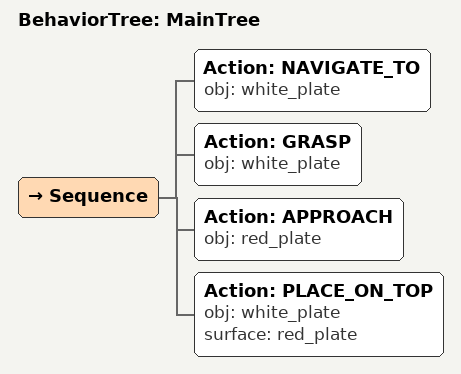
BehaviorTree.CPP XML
<root main_tree_to_execute="MainTree">
  <BehaviorTree ID="MainTree">
    <Sequence>
      <!-- Navigate to white_plate -->
      <Action ID="NAVIGATE_TO" obj="white_plate" />
      <!-- Grasp white_plate -->
      <Action ID="GRASP" obj="white_plate" />
      <!-- Approach red_plate -->
      <Action ID="APPROACH" obj="red_plate" />
      <!-- Place white_plate on red_plate -->
      <Action ID="PLACE_ON_TOP" obj="white_plate" surface="red_plate" />
    </Sequence>
  </BehaviorTree>
</root>
